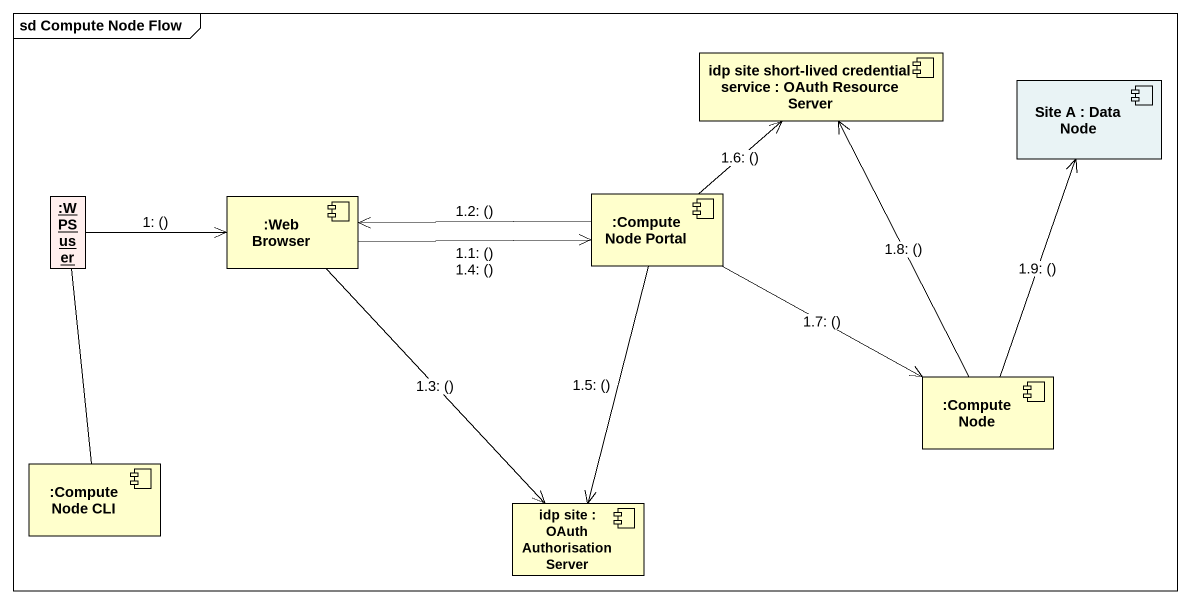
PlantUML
@startuml
mainframe sd Compute Node Flow
allowmixing
hide circle
hide empty members
component "idp site short-lived credential service : OAuth Resource Server" as idp_site_short_lived
component "Site A : Data Node" as Site_A #E9F3F5
object ":WPS user" as WPS_user #FFEFEE
component ":Web Browser" as Web_Browser
component ":Compute Node Portal" as Compute_Node_Portal
component ":Compute Node" as Compute_Node
component ":Compute Node CLI" as Compute_Node_CLI
component "idp site : OAuth Authorisation Server" as idp_site
WPS_user -- Compute_Node_CLI
WPS_user -right-> Web_Browser : 1: ()
Web_Browser -right-> Compute_Node_Portal : 1.1: ()\n1.4: ()
Compute_Node_Portal -left-> Web_Browser : 1.2: ()
Web_Browser --> idp_site : 1.3: ()
Compute_Node_Portal --> idp_site : 1.5: ()
Compute_Node_Portal -up-> idp_site_short_lived : 1.6: ()
Compute_Node_Portal -right-> Compute_Node : 1.7: ()
Compute_Node -up-> idp_site_short_lived : 1.8: ()
Compute_Node -up-> Site_A : 1.9: ()
@enduml
